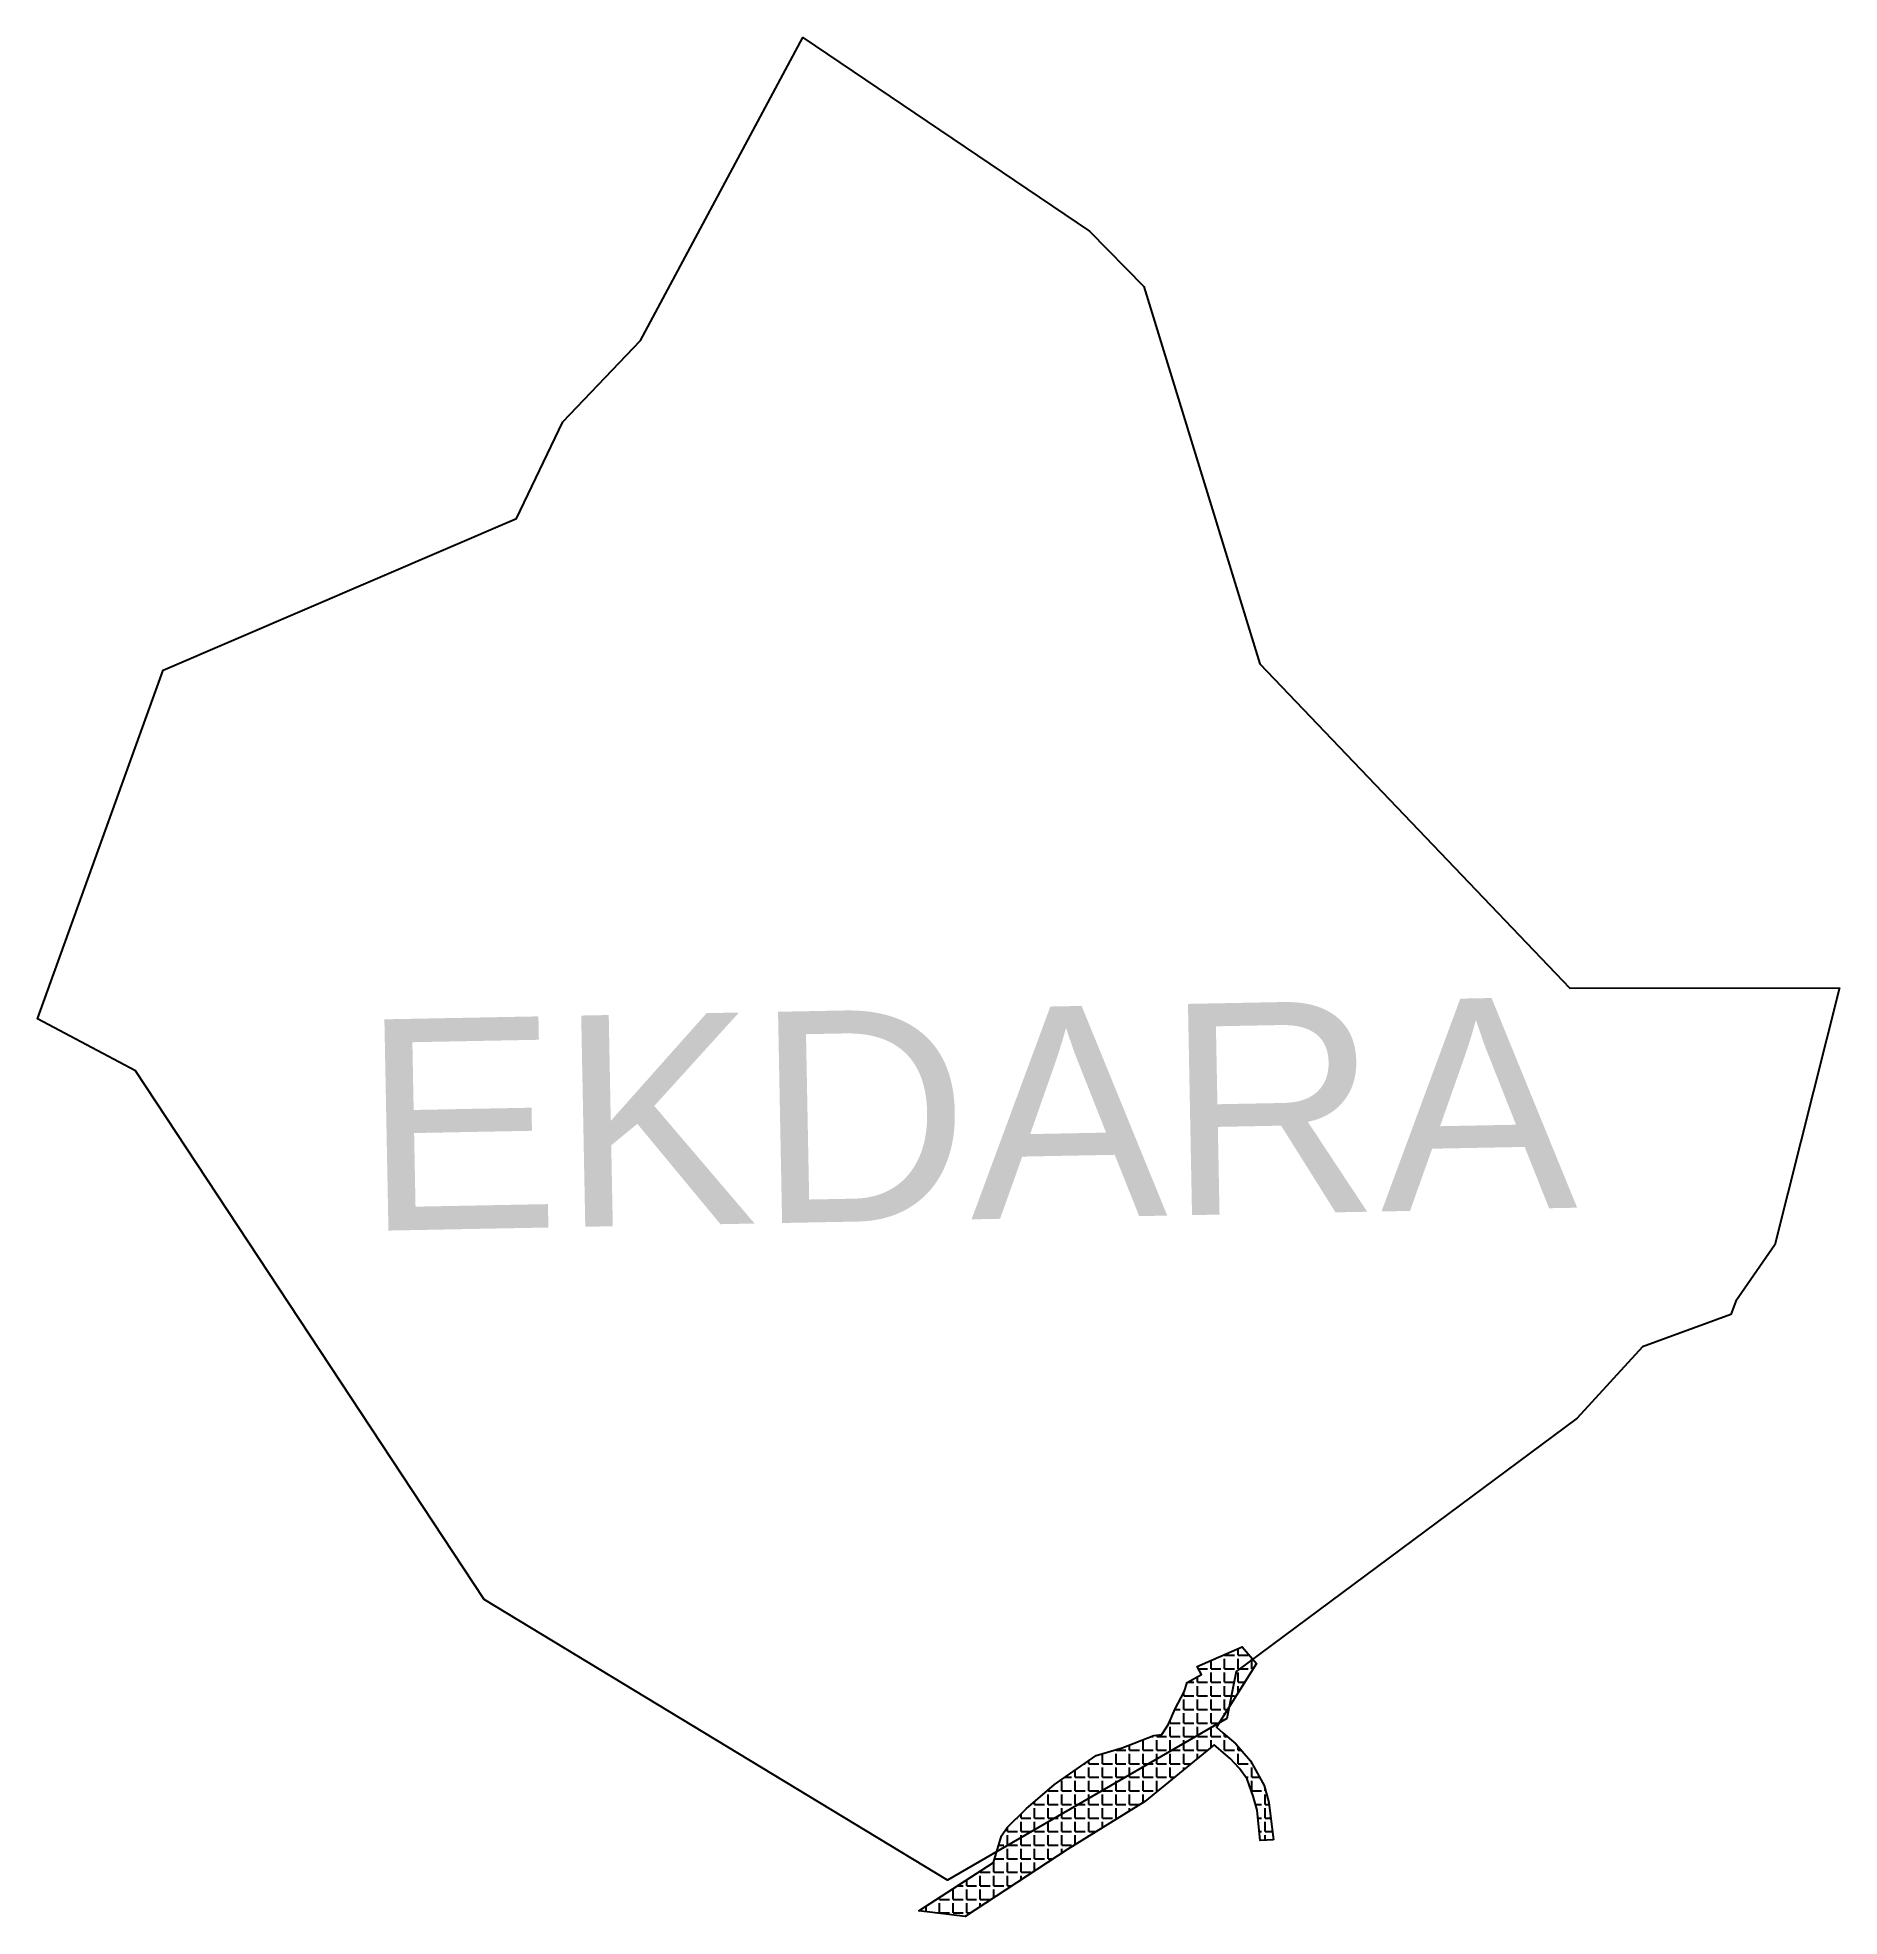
# Model space of a CAD drawing. Header units: metres. Extents: x 283965 to 284892, y 2025886 to 2026853.
import ezdxf

# ---------------------------------------------------------------- set-up
doc = ezdxf.new("R2010")
doc.units = ezdxf.units.M
for name, color, linetype in [('JETTY', 41, 'Continuous'), ('JETTY HATCH', 6, 'Continuous'), ('village', 3, 'Continuous'), ('VILLAGE NAME', 250, 'Continuous')]:
    doc.layers.add(name, color=color, linetype=linetype)
doc.styles.get("Standard").update_dxf_attribs({"font": 'simplex.shx'})

msp = doc.modelspace()

# ---------------------------------------------------------------- hatches: boundary and pattern name
at = {"layer": 'JETTY HATCH'}
h = msp.add_hatch(dxfattribs=at)
h.set_pattern_fill('ANGLE', color=256)
h.set_pattern_definition([(0, (0, 0), (0, 6.985), [5.08, -1.905]), (90, (0, 0), (-6.985, 4e-16), [5.08, -1.905])])
h.paths.add_polyline_path([(284574.91, 2025980.15), (284571.77, 2025983.06), (284573.27, 2025985.45), (284458.58, 2025919.06), (284456.87, 2025913.5), (284418.46, 2025888.59), (284442.43, 2025885.73), (284495.14, 2025920.31), (284534.83, 2025944.84), (284570.51, 2025973.97), (284578.82, 2025967.03), (284583.59, 2025961.85), (284587.54, 2025956.41), (284590.67, 2025947.56), (284592.71, 2025940.35), (284594.21, 2025924.83), (284601.05, 2025925.12), (284600.25, 2025931.77), (284598.61, 2025944.29), (284596.29, 2025953.19), (284589.21, 2025965.85), (284581.58, 2025974.57)])
h.paths.add_polyline_path([(284578.21, 2025993.33), (284581.89, 2026011.8), (284590.4, 2026018.12), (284584.98, 2026024.44), (284561.83, 2026014.37), (284564, 2026010.28), (284556.65, 2026006.06), (284555.15, 2026001.3), (284550.48, 2025992.52), (284546.94, 2025984.76), (284543.54, 2025979.32), (284539.45, 2025978.91), (284523.11, 2025972.51), (284509.76, 2025968.56), (284488.33, 2025953.66), (284473.76, 2025941.13), (284463.95, 2025931.47), (284461.09, 2025927.25), (284458.58, 2025919.06), (284573.27, 2025985.45)])
h.paths.add_polyline_path([(284592.33, 2026015.87), (284590.4, 2026018.12), (284581.89, 2026011.8), (284578.21, 2025993.33)])

# ---------------------------------------------------------------- linework, layer by layer
at = {"layer": 'JETTY', "flags": 128}
msp.add_lwpolyline([(284601.05, 2025925.12), (284594.21, 2025924.83), (284592.71, 2025940.35), (284590.67, 2025947.56), (284587.54, 2025956.41), (284583.59, 2025961.85), (284578.82, 2025967.03), (284570.51, 2025973.97), (284534.83, 2025944.84), (284495.14, 2025920.31), (284442.43, 2025885.73), (284418.46, 2025888.59), (284456.87, 2025913.5), (284461.09, 2025927.25), (284463.95, 2025931.47), (284473.76, 2025941.13), (284488.33, 2025953.66), (284509.76, 2025968.56), (284523.11, 2025972.51), (284539.45, 2025978.91), (284543.54, 2025979.32), (284546.94, 2025984.76), (284550.48, 2025992.52), (284555.15, 2026001.3), (284556.65, 2026006.06), (284564, 2026010.28), (284561.83, 2026014.37), (284584.98, 2026024.44), (284592.33, 2026015.87), (284571.77, 2025983.06), (284574.91, 2025980.15), (284581.58, 2025974.57), (284589.21, 2025965.85), (284596.29, 2025953.19), (284598.61, 2025944.29), (284600.25, 2025931.77)], close=True, dxfattribs=at)
at = {"layer": 'village', "color": 3, "true_color": 0x00ff00}
msp.add_polyline3d([(284892.31, 2026363.68, 0), (284859.06, 2026231.34, 0), (284838.92, 2026202.43, 0), (284836.39, 2026195.52, 0), (284791.02, 2026178.9, 0), (284757.33, 2026142.14, 0), (284581.89, 2026011.8, 0), (284577.08, 2025987.66, 0), (284433.24, 2025904.39, 0), (284194.75, 2026048.88, 0), (284015.4, 2026320.92, 0), (283964.96, 2026347.81, 0), (284029.62, 2026527.14, 0), (284211.48, 2026605.24, 0), (284235.26, 2026654.97, 0), (284275.29, 2026696.96, 0), (284358.83, 2026852.83, 0), (284506.43, 2026753.17, 0), (284534.35, 2026724.67, 0), (284593.95, 2026530.52, 0), (284753.53, 2026363.58, 0)], close=True, dxfattribs=at)

# ---------------------------------------------------------------- texts
at = {"layer": 'VILLAGE NAME', "insert": (284130.99, 2026347.24), "char_height": 108.7483, "attachment_point": 1, "rotation": 1.10283}
msp.add_mtext_dynamic_manual_height_columns('{\\fArial|b0|i0|c0|p34;EKDARA}', width=726.9295, gutter_width=543.74, heights=[0], dxfattribs=at)

doc.saveas('drawing.dxf')
